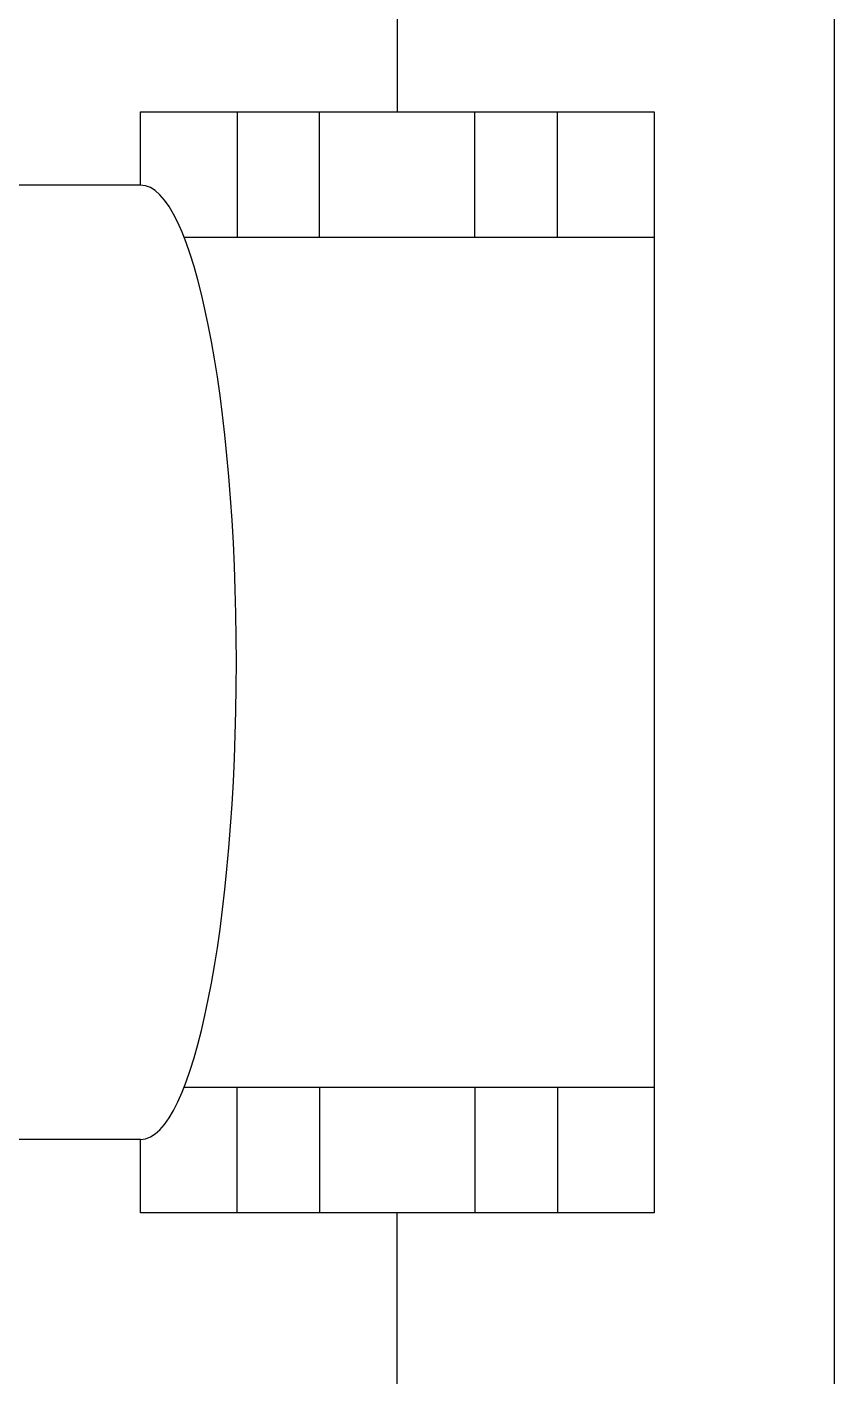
# Model space of a CAD drawing. Header units: millimetres. Extents: x 256 to 2599, y 626 to 1192.
# Drawn here: x 1899.62 to 1909.03, y 848.72 to 864.46 of the extents above; entities that cross this region are included whole.
import ezdxf

# ---------------------------------------------------------------- set-up
doc = ezdxf.new("R2010")
doc.units = ezdxf.units.MM
doc.layers.add('Aria compressa', color=140, linetype='Continuous')
doc.layers.add('MAIN-2', color=7, linetype='Continuous')
doc.styles.add('PNP_LTYPE', font='txt.shx')
doc.linetypes.add('ISO-GENERAL', pattern='A,5,["/",PNP_LTYPE,S=1.5,R=0,X=0,Y=-0.75],-0.0001', length=5.0001)

msp = doc.modelspace()

# ---------------------------------------------------------------- linework, layer by layer
for p, q in [((1900.942, 862.619), (1898.802, 862.619)), ((1901.45, 862.01), (1906.932, 862.01)), ((1901.45, 852.093), (1906.932, 852.093)), ((1900.942, 851.485), (1898.802, 851.485))]:
    msp.add_line(p, q)
msp.add_lwpolyline([(1900.942, 862.619), (1900.942, 863.475), (1906.932, 863.475), (1906.932, 850.629), (1900.942, 850.629), (1900.942, 851.485)])
msp.add_ellipse((1900.942, 857.052), major_axis=(0, 5.567), ratio=0.200735, start_param=3.141593, end_param=6.283185)
at = {"layer": 'Aria compressa', "linetype": 'ISO-GENERAL'}
for p, q in [((1909.031, 890.231), (1909.031, 839.906)), ((1903.937, 870.264), (1903.937, 863.475)), ((1903.937, 843.839), (1903.937, 850.629))]:
    msp.add_line(p, q, dxfattribs=at)
at = {"layer": 'MAIN-2'}
for p, q in [((1902.069, 863.475), (1902.069, 862.01)), ((1903.031, 862.01), (1903.031, 863.475)), ((1904.843, 862.01), (1904.843, 863.475)), ((1905.805, 862.01), (1905.805, 863.475)), ((1902.069, 850.629), (1902.069, 852.093)), ((1903.031, 852.093), (1903.031, 850.629)), ((1904.843, 852.093), (1904.843, 850.629)), ((1905.805, 852.093), (1905.805, 850.629))]:
    msp.add_line(p, q, dxfattribs=at)

doc.saveas('drawing.dxf')
